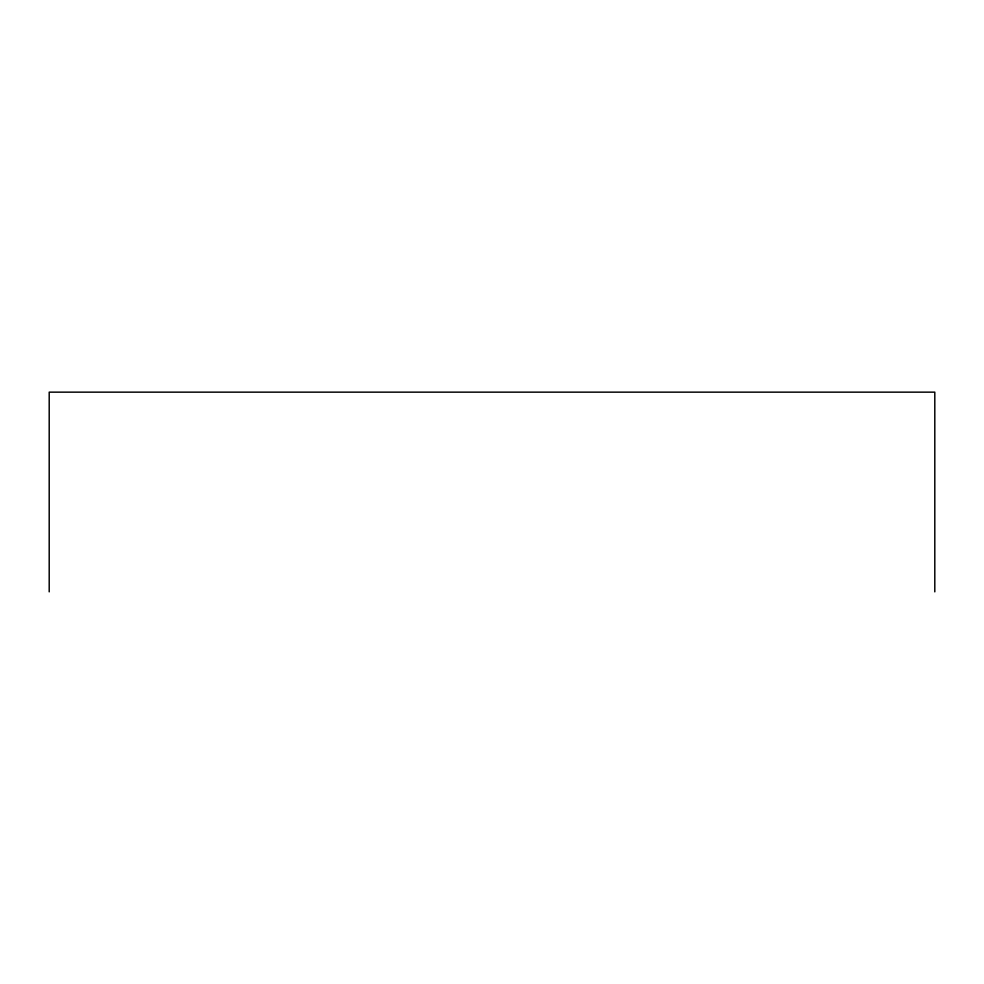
<?xml version="1.0" encoding="UTF-8"?>
<svg xmlns="http://www.w3.org/2000/svg" width="984" height="984" viewBox="0 0 984 984"><rect width="100%" height="100%" fill="white"/><g stroke="black" fill="none" stroke-linecap="round" stroke-linejoin="round"><path stroke-width="1.48" d="M934.8 591.851L934.8 392.149L49.2 392.149L49.2 591.851"/></g></svg>
